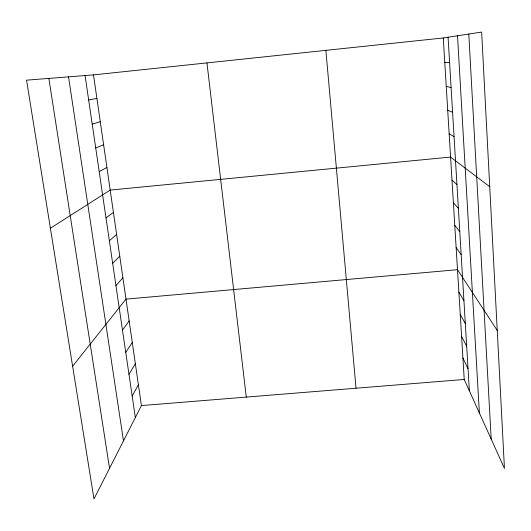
<?xml version="1.0" encoding="UTF-8"?>
<svg xmlns="http://www.w3.org/2000/svg" width="531" height="531" viewBox="0 0 531 531"><rect width="100%" height="100%" fill="white"/><g stroke="black" fill="none" stroke-linecap="round" stroke-linejoin="round"><path stroke-width="0.8" d="M93.489 74.884L141.419 405.578L93.98 498.928L26.55 80.168L93.489 74.884L443.272 37.96L481.644 32.072L504.45 468.435L464.233 379.466L443.272 37.96M132.173 396.073L138.399 384.749M128.98 374.348L135.345 363.689M125.754 352.378L132.265 342.402M122.488 330.156L129.146 320.883M72.614 366.231L125.993 299.126L457.496 269.688L497.242 330.474M115.944 285.632L122.9 277.786M112.665 263.33L119.767 256.207M109.353 240.775L116.608 234.403M106.001 217.969L113.415 212.36M50.392 228.237L110.182 190.071L450.587 157.07L489.728 186.693M99.184 171.579L106.917 167.537M95.713 147.983L103.618 144.757M92.208 124.115L100.279 121.725M88.657 99.974L96.901 98.434M141.419 405.578L464.233 379.466M444.772 62.326L449.591 62.525M446.246 86.42L451.098 87.535M447.713 110.236L452.585 112.24M449.153 133.785L454.058 136.666M451.994 180.095L456.945 184.655M453.394 202.869L458.366 208.238M454.775 225.39L459.773 231.556M456.142 247.658L461.16 254.601M458.87 292.136L463.928 300.606M460.231 314.332L465.309 323.552M461.578 336.282L466.676 346.232M462.913 357.994L468.03 368.653M48.859 78.409L109.545 468.296M68.532 76.856L123.477 440.883M85.073 75.548L135.332 417.558M206.957 62.904L246.278 397.095M325.868 50.352L356.022 388.221M448.071 37.223L469.364 390.823M457.51 35.776L479.38 412.985M468.793 34.044L491.195 439.117"/></g></svg>
